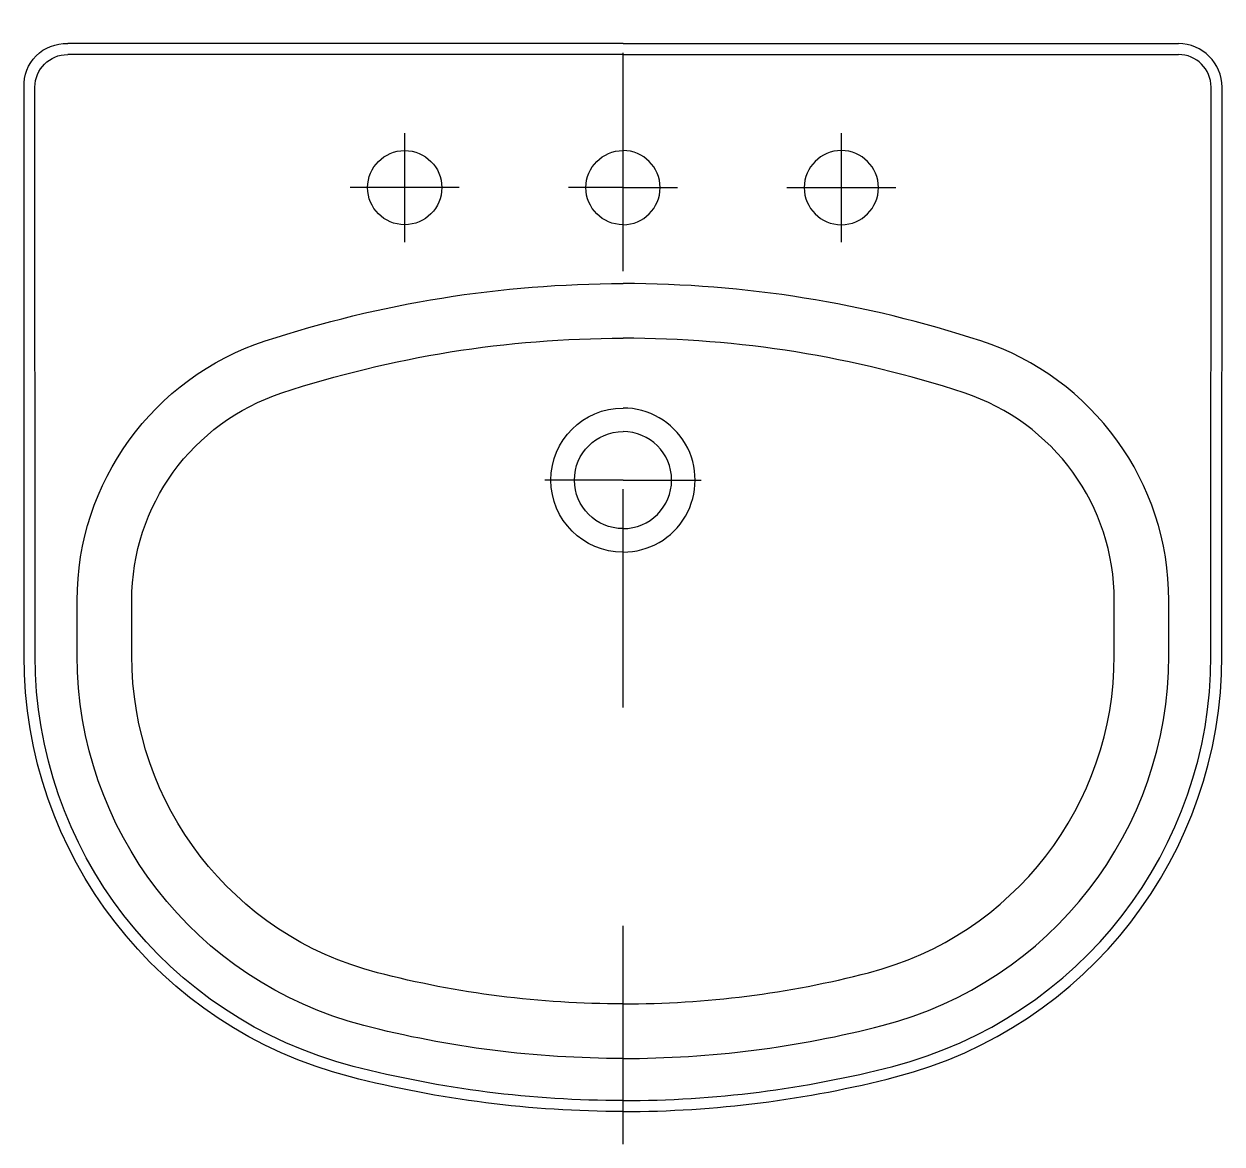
# Model space of a CAD drawing. Extents: x -681.749 to -681.2, y 683.3 to 683.813.
import ezdxf

# ---------------------------------------------------------------- set-up
doc = ezdxf.new("R2010")
doc.units = 0
doc.header["$LTSCALE"] = 0.28
doc.header["$MEASUREMENT"] = 0
doc.linetypes.add('AXES', pattern=[0.54, 0.3, -0.08, 0.08, -0.08])
doc.linetypes.add('CONTINU', pattern=[0])
doc.layers.get('0').update_dxf_attribs({"linetype": 'CONTINUOUS'})
doc.layers.add('DECA_EIXOS', color=5, linetype='AXES')

msp = doc.modelspace()

# ---------------------------------------------------------------- linework, layer by layer
at = {"linetype": 'CONTINU'}
for points in [[(-681.74878, 683.784, -0.441415), (-681.72878, 683.804)], [(-681.20004, 683.784, 0.41421), (-681.22004, 683.804)], [(-681.74378, 683.784, -0.414209), (-681.72878, 683.799)], [(-681.20504, 683.784, 0.414209), (-681.22004, 683.799)], [(-681.57441, 683.721, -1), (-681.57441, 683.755)], [(-681.57441, 683.755, -1), (-681.57441, 683.721)], [(-681.47441, 683.721, -1), (-681.47441, 683.755)], [(-681.47441, 683.721, 1), (-681.47441, 683.755)], [(-681.37441, 683.755, 1), (-681.37441, 683.721)], [(-681.37441, 683.721, 1), (-681.37441, 683.755)], [(-681.63828, 683.66777, -0.079636), (-681.47441, 683.69404, -0.079636)], [(-681.31054, 683.66777, 0.079636), (-681.47441, 683.69404, 0.079636)], [(-681.72441, 683.54884, -0.324676), (-681.63828, 683.66777)], [(-681.63066, 683.64396, -0.079624), (-681.47441, 683.669, -0.079624)], [(-681.31816, 683.64396, 0.079624), (-681.47441, 683.669, 0.079624)], [(-681.22441, 683.54884, 0.324676), (-681.31054, 683.66777)], [(-681.69941, 683.54897, -0.323935), (-681.63066, 683.64396)], [(-681.24941, 683.54897, 0.323935), (-681.31816, 683.64396)], [(-681.47441, 683.57099, -1), (-681.47441, 683.63703)], [(-681.47442, 683.57099, 1), (-681.47441, 683.63703)], [(-681.47441, 683.58176, -1), (-681.47441, 683.62625)], [(-681.47441, 683.58176, 1), (-681.47441, 683.62625)], [(-681.59924, 683.33055, -0.342878), (-681.74872, 683.52353)], [(-681.59799, 683.33539, -0.342033), (-681.74372, 683.52353)], [(-681.59316, 683.35409, -0.342033), (-681.72441, 683.52353)], [(-681.58691, 683.37829, -0.342298), (-681.69941, 683.52367)], [(-681.36191, 683.37829, 0.342298), (-681.24941, 683.52367)], [(-681.35566, 683.35409, 0.342033), (-681.22441, 683.52353)], [(-681.35083, 683.33539, 0.342033), (-681.2051, 683.52353)], [(-681.34958, 683.33055, 0.342033), (-681.2001, 683.52353)], [(-681.47441, 683.36399, -0.063313), (-681.58691, 683.37829)], [(-681.47441, 683.36399, 0.063313), (-681.36191, 683.37829)], [(-681.47441, 683.339, -0.063254), (-681.59316, 683.35409)], [(-681.47441, 683.339, 0.063254), (-681.35566, 683.35409)], [(-681.47441, 683.31969, -0.063254), (-681.59799, 683.33539)], [(-681.47441, 683.31969, 0.063254), (-681.35083, 683.33539)], [(-681.47441, 683.31468, -0.062559), (-681.59924, 683.33055)], [(-681.47441, 683.31468, 0.063314), (-681.34958, 683.33055)]]:
    msp.add_lwpolyline(points, format="xyb", dxfattribs=at)
for points in [[(-681.47441, 683.804), (-681.72878, 683.804)], [(-681.47441, 683.804), (-681.22004, 683.804)], [(-681.47441, 683.799), (-681.72878, 683.799)], [(-681.47441, 683.799), (-681.22004, 683.799)], [(-681.74872, 683.52353), (-681.74878, 683.784)], [(-681.74372, 683.52353), (-681.74378, 683.784)], [(-681.2051, 683.52353), (-681.20504, 683.784)], [(-681.2001, 683.52353), (-681.20004, 683.784)], [(-681.69941, 683.52367), (-681.69941, 683.54897)], [(-681.24941, 683.52367), (-681.24941, 683.54897)], [(-681.72441, 683.52353), (-681.72441, 683.54884)], [(-681.22441, 683.52353), (-681.22441, 683.54884)]]:
    msp.add_lwpolyline(points, dxfattribs=at)
at = {"layer": 'DECA_EIXOS'}
for points in [[(-681.47441, 683.29979), (-681.47441, 683.813)], [(-681.57441, 683.713), (-681.57441, 683.763)], [(-681.37441, 683.713), (-681.37441, 683.763)], [(-681.54941, 683.738), (-681.59941, 683.738)], [(-681.47441, 683.738), (-681.49941, 683.738)], [(-681.47441, 683.738), (-681.44941, 683.738)], [(-681.39941, 683.738), (-681.34941, 683.738)], [(-681.47441, 683.604), (-681.51028, 683.604)], [(-681.47441, 683.604), (-681.43855, 683.604)]]:
    msp.add_lwpolyline(points, dxfattribs=at)

doc.saveas('drawing.dxf')
